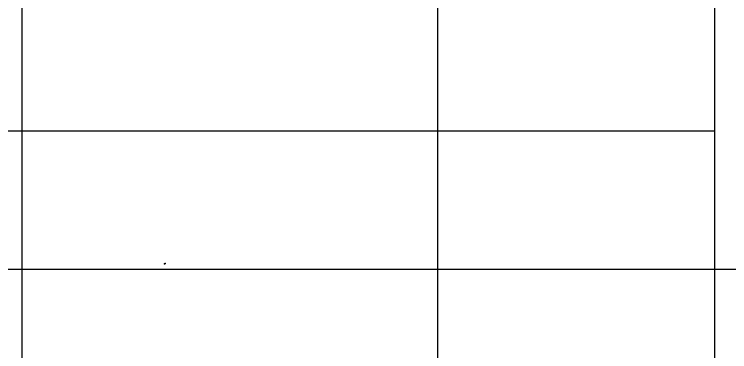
# Model space of a CAD drawing. Header units: millimetres. Extents: x -251843 to -243433, y -86292 to -80352.
# Drawn here: x -244935.9 to -244677.8, y -86121.8 to -85999.9 of the extents above; entities that cross this region are included whole.
import ezdxf

# ---------------------------------------------------------------- set-up
doc = ezdxf.new("R2010")
doc.units = ezdxf.units.MM
doc.layers.add('Format', color=7, linetype='Continuous')
doc.layers.add('основные', color=250, linetype='Continuous', lineweight=20)

msp = doc.modelspace()

# ---------------------------------------------------------------- linework, layer by layer
at = {"layer": 'Format', "color": 0}
for p, q in [((-244933.21, -85691.94), (-244933.21, -86241.94)), ((-244783.21, -85691.94), (-244783.21, -86241.94)), ((-244683.21, -85691.94), (-244683.21, -86241.94)), ((-245333.21, -86041.94), (-244683.21, -86041.94)), ((-245333.21, -86091.94), (-243483.21, -86091.94))]:
    msp.add_line(p, q, dxfattribs=at)
at = {"layer": 'основные', "color": 0, "lineweight": 30}
msp.add_arc((-244881.71, -86089.78), 0.247, 276.8525, 339.1533, dxfattribs=at)
for p in [(-244881.65, -86089.97), (-244881.42, -86089.85)]:
    msp.add_point(p, dxfattribs=at)

doc.saveas('drawing.dxf')
